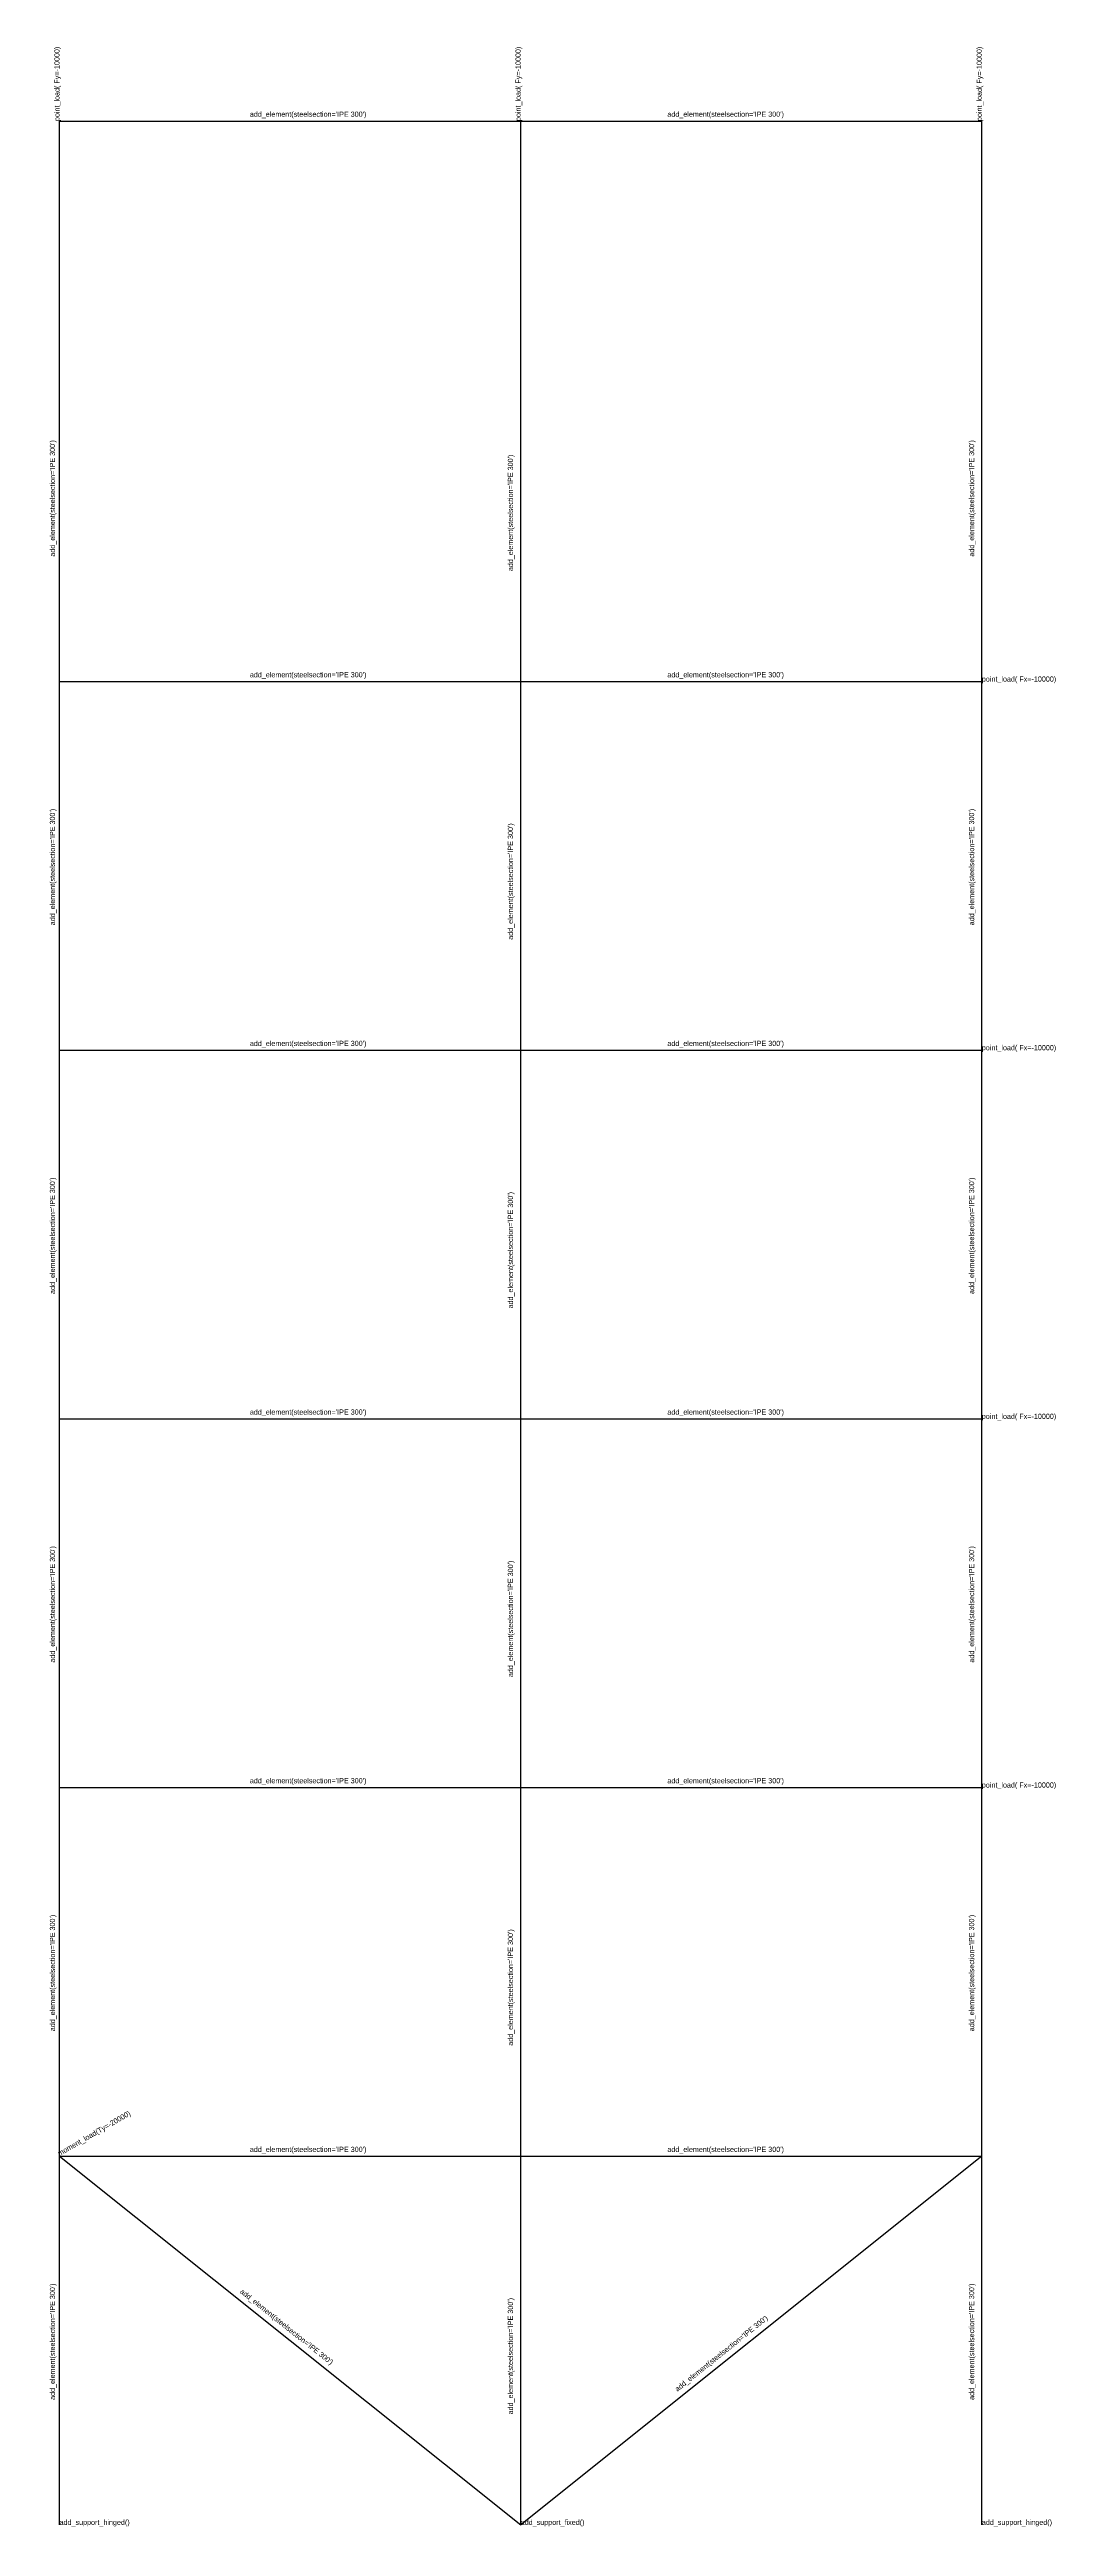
# Model space of a CAD drawing. Header units: millimetres. Extents: x -0.2 to 21.6, y 0 to 53.7.
import ezdxf

# ---------------------------------------------------------------- set-up
doc = ezdxf.new("R2010")
doc.units = ezdxf.units.MM

msp = doc.modelspace()

# ---------------------------------------------------------------- linework, layer by layer
for p, q in [((0, 40), (0, 52.164)), ((0, 52.164), (10, 52.164)), ((10, 52.164), (20, 52.164)), ((10, 40), (10, 52.164)), ((20, 40), (20, 52.164)), ((0, 32), (0, 40)), ((0, 40), (10, 40)), ((10, 40), (20, 40)), ((10, 32), (10, 40)), ((20, 32), (20, 40)), ((0, 24), (0, 32)), ((0, 32), (10, 32)), ((10, 32), (20, 32)), ((10, 24), (10, 32)), ((20, 24), (20, 32)), ((0, 16), (0, 24)), ((0, 24), (10, 24)), ((10, 24), (20, 24)), ((10, 16), (10, 24)), ((20, 16), (20, 24)), ((0, 8), (0, 16)), ((0, 16), (10, 16)), ((10, 16), (20, 16)), ((10, 8), (10, 16)), ((20, 8), (20, 16)), ((0, 0), (0, 8)), ((0, 8), (10, 8)), ((0, 8), (10, 0)), ((10, 0), (10, 8)), ((10, 8), (20, 8)), ((20, 8), (10, 0)), ((20, 0), (20, 8))]:
    msp.add_line(p, q)

# ---------------------------------------------------------------- texts
at = {"color": 1}
for s, rotation, p in [('point_load( Fy=-10000)', 90, (0, 52.164)), ('point_load( Fy=-10000)', 90, (10, 52.164)), ('point_load( Fy=-10000)', 90, (20, 52.164)), ('moment_load(Ty=-20000)', 30, (0, 8))]:
    msp.add_text(s, height=0.11265, rotation=rotation, dxfattribs=at).set_placement(p)
at = {"color": 5}
for p in [(4.127, 52.257), (13.181, 52.257), (4.127, 40.093), (13.181, 40.093), (4.127, 32.093), (13.181, 32.093), (4.127, 24.093), (13.181, 24.093), (4.127, 16.093), (13.181, 16.093), (4.127, 8.093), (13.181, 8.093)]:
    msp.add_text("add_element(steelsection='IPE 300')", height=0.11265, dxfattribs=at).set_placement(p)
for rotation, p in [(90, (-0.097, 42.712)), (90, (19.834, 42.712)), (90, (9.834, 42.397)), (90, (-0.097, 34.712)), (90, (19.834, 34.712)), (90, (9.834, 34.397)), (90, (-0.097, 26.712)), (90, (19.834, 26.712)), (90, (9.834, 26.397)), (90, (-0.097, 18.712)), (90, (19.834, 18.712)), (90, (9.834, 18.397)), (90, (-0.097, 10.712)), (90, (19.834, 10.712)), (90, (9.834, 10.397)), (90, (-0.097, 2.712)), (321.3402, (3.904, 5.045)), (90, (19.834, 2.712)), (90, (9.834, 2.397)), (38.6598, (13.399, 2.887))]:
    msp.add_text("add_element(steelsection='IPE 300')", height=0.11265, rotation=rotation, dxfattribs=at).set_placement(p)
at = {"color": 1}
for p in [(20, 40), (20, 32), (20, 24), (20, 16)]:
    msp.add_text('point_load( Fx=-10000)', height=0.11265, dxfattribs=at).set_placement(p)
at = {"color": 2}
for s, p in [('add_support_hinged()', (0, 0)), ('add_support_fixed()', (10, 0)), ('add_support_hinged()', (20, 0))]:
    msp.add_text(s, height=0.11265, dxfattribs=at).set_placement(p)

doc.saveas('drawing.dxf')
